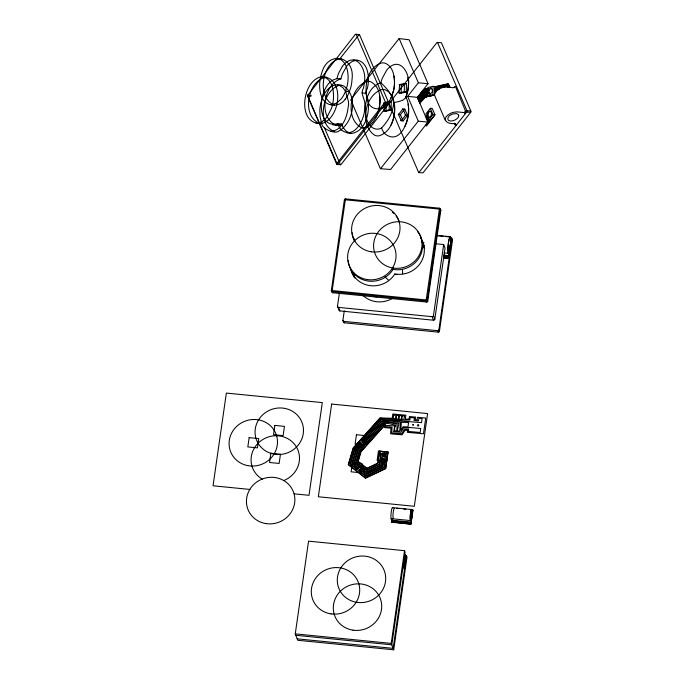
<?xml version="1.0" encoding="UTF-8"?>
<svg xmlns="http://www.w3.org/2000/svg" width="684" height="684" viewBox="0 0 684 684"><rect width="100%" height="100%" fill="white"/><g stroke="black" fill="none" stroke-linecap="round" stroke-linejoin="round"><path stroke-width="1.03" d="M404.15 565.429L404.492 568.224M386.015 111.33L386.092 103.053L391.231 101.711L391.154 109.987L386.015 111.33L383.878 110.782A34.987 33.2 -21.2 0 0 384.057 106.165C382.031 101.557 388.221 101.762 391.231 101.711M419.831 103.181L425.414 97.137L434.588 95.042M405.373 560.948L405.073 563.018M405.45 556.391L405.475 555.1L406.134 556.802M411.828 515.403L411.537 517.472M411.913 510.845L411.939 509.554L392.744 507.648M450.346 245.667L449.91 248.711M450.465 238.964L450.499 237.057L445.318 236.544M419.685 102.839L425.405 96.786L429.142 95.931M401.14 93.152L401.328 84.859L406.467 83.679L406.279 91.981L401.14 93.152L399.046 92.947L399.55 84.594M427.987 96.453L434.579 94.931L429.723 95.991L427.765 95.794L427.953 87.501L433.092 86.321L435.05 86.517L434.596 95.136A2.898 2.753 -21.2 0 0 434.785 95.837L445.361 120.504M427.765 95.794L432.904 94.623L433.092 86.321M419.044 101.343L425.192 95.281L427.226 94.811L427.688 93.631M427.654 94.572L427.825 93.323L425.226 93.665M456.527 124.95C454.467 125.377 455.057 124.334 455.553 123.428C446.78 124.813 440.701 118.982 449.841 113.775A14.621 13.868 -21.2 0 1 453.047 112.407L456.852 111.86L463.752 112.527A1.043 0.992 -21.2 0 0 464.675 112.116L470.763 112.219A1.548 1.471 -21.2 0 0 470.925 111.253L441.402 42.682L437.025 42.485L389.341 103.002A1.548 1.471 -21.2 0 0 389.145 104.036L418.719 172.625L423.045 172.804L470.686 112.347M383.835 111.107L389.213 109.799L389.179 101.506M411.016 522.26L410.357 520.558L391.162 518.652L391.787 522.251L410.981 524.158L412.982 510.255L410.836 509.742M412.82 509.948L410.862 523.841M344.274 310.835L342.906 320.351L343.462 321.779A0.975 0.923 -21.2 0 0 344.291 322.805L438.333 332.142A0.975 0.923 -21.2 0 0 439.419 331.304L452.466 240.452L451.645 238.357L449.106 258.552L443.916 258.039M379.475 452.56L378.021 463.299L366.855 468.574L357.869 461.486L360.742 451.585L383.262 426.414L392.043 427.218L391.744 432.921L401.542 433.75L404.492 429.159L408.63 429.509L408.374 431.416L420.173 432.493L420.711 428.5L408.878 427.414L408.784 428.081L403.705 427.68L400.756 432.271L393.334 431.664L393.89 431.322L394.617 425.935L382.809 425.174L365.53 444.455L365.299 443.984L367.06 441.992L366.111 441.206L363.785 443.839L364.623 445.498L359.673 451.098L356.484 462.033L360.904 465.496L360.391 465.727L358.322 464.103L357.501 465.043L360.203 467.155L361.93 466.257L366.769 470.045L379.295 464.154L380.073 458.383L380.552 458.639L380.201 461.204L381.458 461.324L381.911 457.955L380.253 457.057L380.834 452.714L379.466 452.594M344.394 199.702L331.355 290.555L331.8 291.7A0.975 0.923 -21.2 0 0 332.621 292.726L426.662 302.063A0.975 0.923 -21.2 0 0 427.757 301.234L440.795 210.373L440.325 209.184L344.394 199.702A0.975 0.923 -21.2 0 1 345.48 198.873L439.521 208.201A0.975 0.923 -21.2 0 1 440.351 209.227L427.312 300.079L427.757 301.234M331.8 291.7L332.099 289.589M339.375 238.878L339.683 236.767M435.366 243.726L443.668 244.547L445.045 248.087L434.836 319.171A1.223 1.154 -21.2 0 1 433.476 320.215L339.914 310.921A1.223 1.154 -21.2 0 1 338.879 309.647L337.511 306.107L339.315 293.496M406.399 555.494L407.014 557.092L393.71 649.8L297.754 640.275L295.266 633.863L308.569 541.155L404.535 550.688L405.09 552.116L391.787 644.824L295.821 635.299M391.787 522.251L392.214 519.276M434.836 319.171L433.468 315.632L443.668 244.547M393.71 649.8L391.231 643.396L404.535 550.688M406.458 555.647L393.155 648.364L297.198 638.839M439.419 331.304L438.863 329.876L451.902 239.015A0.975 0.923 -21.2 0 0 451.081 237.998M443.754 258.227L447.994 258.578L448.789 251.994M447.994 258.578L448.447 255.431M449.055 251.233L449.354 249.138M449.662 247.044L449.961 244.94M399.046 92.947L404.184 91.776L404.304 90.955L404.372 83.474L400.123 84.491M451.577 238.887L451.457 239.357M406.356 555.494L404.398 569.387M341.205 129.798C354.594 140.545 365.829 117.742 364.649 106.319C366.282 99.898 359.579 94.221 363.375 88.296A42.015 39.869 -21.2 0 0 364.427 81.49C366.462 71.777 358.903 54.318 346.993 61.799M340.94 78.848C318.547 74.838 312.494 130.464 337.699 123.659L341.615 124.043L342.188 125.531A20.426 19.383 -21.2 0 0 343.453 127.976L346.309 131.294L349.892 133.098A8.165 7.746 -21.2 0 0 352.414 133.312C365.487 130.473 369.343 113.715 368.368 102.164C368.402 97.342 363.871 93.28 367.291 88.681A42.015 39.869 -21.2 0 0 368.343 81.875C368.77 74.146 367.205 63.595 358.878 60.577A8.165 7.746 -21.2 0 0 356.364 60.286L352.371 61.346L348.66 64.005A20.426 19.383 -21.2 0 0 346.737 66.143L342.573 73.564A39.304 37.295 -21.2 0 0 340.94 78.848C323.429 84.141 318.077 117.845 336.041 125.129M391.864 95.897L388.666 91.733L385.024 89.749A8.174 7.755 -21.2 0 0 382.322 89.484C364.769 94.247 359.143 125.403 374.935 135.372A8.225 7.806 -21.2 0 0 378.996 135.834C392.864 131.576 396.421 113.279 393.668 100.685C392.009 97.35 391.342 94.426 393.386 91.006A42.023 39.877 -21.2 0 0 394.403 84.038C394.728 76.48 393.189 66.707 385.434 63.313A8.225 7.806 -21.2 0 0 381.356 62.971C367.034 67.648 363.768 87.022 367.445 99.873C369.394 111.013 383.835 111.817 388.503 102.301A31.182 29.583 -21.2 0 0 391.838 95.888M393.993 102.617L398.481 101.6A30.643 29.079 -21.2 0 0 401.474 100.659A14.621 13.877 -21.2 0 0 403.56 99.693L405.655 97.735A2.223 2.103 -21.2 0 0 405.8 97.282L407.262 92.639A42.015 39.869 -21.2 0 0 408.314 85.842C410.656 75.71 401.876 57.824 390.06 66.733A18.87 17.904 -21.2 0 0 386.725 70.11L382.219 78.378A39.74 37.706 -21.2 0 0 380.911 82.807C386.64 88.133 392.283 94.512 393.574 102.497M449.149 255.756L448.182 253.251L448.559 252.259M410.357 520.558L410.614 519.883M434.879 93.34L436.666 90.861L439.222 88.997A14.621 13.868 -21.2 0 1 442.428 87.629L446.233 87.082L453.133 87.749A1.043 0.992 -21.2 0 0 454.056 87.338M376.149 117.007C381.133 106.268 383.074 87.757 370.412 81.661A8.182 7.763 -21.2 0 0 367.419 81.379C349.84 86.449 344.522 118.486 361.135 127.532A8.182 7.763 -21.2 0 0 364.068 127.728C369.796 126.942 373.721 121.846 376.149 117.007A38.03 36.081 -21.2 0 0 379.449 94.503M380.911 82.807C365.966 87.381 362.657 108.388 367.436 121.359C369.283 126.993 375.978 131.354 381.587 128.002C381.757 128.507 381.946 129.002 382.159 129.49A18.87 17.904 -21.2 0 0 384.442 133.423C403.141 148.83 413.914 109.44 405.8 97.282M390.709 98.53L391.889 95.948A37.141 35.243 -21.2 0 0 394.232 87.466A38.09 36.141 -21.2 0 0 393.924 76.035M465.462 110.945L455.399 86.441A1.043 0.992 -21.2 0 0 454.484 86.842L454.065 87.347M465.522 110.842L465.231 111.312A4.531 4.301 -21.2 0 0 465.077 111.586M342.342 66.374L338.657 73.179A39.304 37.295 -21.2 0 0 337.024 78.463M355.193 34.585L307.441 95.717L336.622 163.998L337.742 164.305M311.186 95.179L311.1 95.307A1.548 1.471 -21.2 0 0 310.938 96.273L307.475 95.991M337.443 164.545L385.554 103.686A1.548 1.471 -21.2 0 0 385.665 102.711L356.125 34.209L359.562 34.799L388.811 103.096A1.548 1.471 -21.2 0 1 388.64 104.071L340.931 164.647L337.383 164.545A0.975 0.923 -21.2 0 1 336.964 164.399M428.953 111.937L428.218 113.458A5.669 5.378 -21.2 0 0 428.039 114.75L428.321 116.374A1.932 1.83 -21.2 0 0 429.244 117.417M425.474 116.34L426.004 116.596L426.713 115.69M426.799 115.895L425.61 116.665M426.243 118.144L427.226 116.887M426.388 118.486L427.372 117.22M426.782 119.392L427.757 118.135M426.901 119.674L427.885 118.418M427.295 120.589L428.269 119.332M427.414 120.871L428.398 119.615M427.808 121.786L429.039 120.196M429.415 120.23L426.269 124.24M430.441 120.333L426.491 125.694L425.465 125.266M340.016 58.585L359.228 34.516M336.733 163.544L384.348 103.113M407.664 96.376L418.394 82.764L428.047 83.722L409.194 39.783L399.105 38.578L351.114 99.24A1.992 1.89 -21.2 0 0 350.952 100.368L380.424 168.717L390.607 169.495L427.945 122.111L417.326 97.333L407.664 96.376L418.292 121.153L427.945 122.111M398.327 114.467L400.422 114.681L404.808 109.115L407.493 115.382L403.107 120.948L401.012 120.735A28.129 26.685 -21.2 0 0 398.31 114.484A28.129 26.685 -21.2 0 0 402.739 108.918L404.808 109.115M417.326 97.333L428.047 83.722M418.292 121.153L380.501 168.726M430.322 108.32L425.935 113.886L428.629 120.153L430.587 120.35L434.973 114.784L432.288 108.517L430.322 108.32L433.015 114.587L434.973 114.784L426.32 125.924L425.328 125.437M428.629 120.153L433.015 114.587M345.223 99.231C341.966 103.891 336.101 106.285 330.534 104.661M378.201 424.79L381.287 421.344L398.952 423.242L397.327 430.937L399.738 431.159L400.379 422.105L380.774 420.027L362.033 440.906L362.982 441.693L378.166 424.755M426.072 96.991L426.953 96.683M420.634 93.135L424.465 89.356L427.928 88.569M427.748 91.476L424.815 92.143L417.984 98.872M425.328 92.485L427.859 91.69M419.198 101.702L425.251 95.734M417.591 97.949L424.67 91.032L427.774 90.305M418.514 100.103L424.995 93.725L425.585 93.99M418.651 100.42L425.046 94.101L427.261 93.597M425.704 95.623L427.782 94.939L427.226 94.811M421.703 91.776L424.422 89.125L427.936 88.322M427.902 89.672L424.653 90.408L417.411 97.53M424.926 90.981L427.893 89.937M418.121 99.197L424.841 92.588L427.851 91.861M334.613 131.661C316.119 124.71 322.078 90.733 339.23 85.346A8.225 7.806 -21.2 0 1 343.265 85.757C358.673 95.324 353.448 122.898 338.965 130.986C333.877 135.552 314.76 125.035 324.207 120.025A20.178 19.143 -21.2 0 0 327.174 116.742L331.466 108.38A40.048 37.996 -21.2 0 0 332.535 104.618A42.006 39.852 -21.2 0 0 333.501 97.624C333.783 90.066 332.082 79.951 323.994 77.044A8.165 7.746 -21.2 0 0 321.48 76.753C302.362 80.096 296.634 122.975 319.89 123.53A8.268 7.84 -21.2 0 0 321.865 123.496C340.35 118.674 345.369 77.831 322.626 76.788M389.213 109.799L391.154 109.987M430.988 87.997L429.236 90.074A5.489 5.215 -21.2 0 0 429.022 92.203L430.227 94.195M427.697 93.109L427.252 93.195M426.004 93.742L427.825 93.323M425.328 95.717L427.782 95.119M447.977 85.902L435.007 88.612M435.041 86.706L448.165 83.747L450.329 87.466M435.015 88.082L447.678 85.226L448.584 87.295M435.007 88.339L447.781 85.457M434.938 91.468L436.383 91.143M434.93 91.724L436.084 91.468M435.041 86.928L448.302 83.978L449.559 87.39M434.973 89.843L439.461 88.86M434.973 90.117L438.769 89.262M434.93 91.793L436.007 91.553M393.599 102.694L393.659 102.685A33.901 32.165 -21.2 0 1 392.992 107.696A37.269 35.363 -21.2 0 1 388.982 118.161A51.283 48.658 -21.2 0 1 381.552 127.976M399.234 84.645L401.328 84.859M418.779 172.625L466.847 111.834A1.548 1.471 -21.2 0 0 467.01 110.859L437.427 42.28M326.542 77.181C307.492 79.618 300.9 116.571 319.89 123.53M399.14 38.578L418.394 82.764M321.3 122.026L320.052 116.579L319.83 110.141A42.057 39.911 -21.2 0 1 320.796 103.387C322.694 95.786 326.901 86.782 335.314 84.961A8.225 7.806 -21.2 0 1 339.349 85.372L342.864 87.646L345.514 91.305L349.43 91.69L350.952 86.808A42.023 39.877 -21.2 0 0 351.969 79.831C355.603 55.601 327.798 49.992 321.702 73.068A40.048 37.996 -21.2 0 0 320.625 76.83A42.006 39.852 -21.2 0 0 319.659 83.824C319.377 91.382 321.078 101.506 329.175 104.404A8.165 7.746 -21.2 0 0 331.68 104.695L336.69 103.079L341.307 98.847A29.899 28.369 -21.2 0 0 345.463 91.288M341.111 58.696C321.754 60.449 316.059 98.701 334.459 105.045M330.688 131.268C342.333 130.943 347.207 116.767 348.139 107.072C350.55 99.77 343.086 93.144 347.036 86.415A42.023 39.877 -21.2 0 0 348.053 79.447C348.489 71.589 346.429 60.012 337.186 58.302M340.521 164.861L324.353 127.643M447.883 258.287L443.642 257.936M353.585 59.935L357.501 60.32M455.399 86.441L456.63 86.56M404.372 83.474L406.467 83.679M424.422 89.125L425.166 89.202M424.653 90.408L425.431 90.493M427.303 91.562L427.859 91.613M425.166 92.049L425.952 92.126M424.815 92.143L425.593 92.22M337.349 84.919L341.265 85.303M404.184 91.776L406.279 91.981M432.904 94.623L434.571 94.794M425.32 95.238L426.106 95.315M425.192 95.281L425.978 95.358M425.405 96.786L426.183 96.871M425.209 97L425.781 97.051M361.913 92.93L365.829 93.323M385.639 102.634L388.751 102.882M465.727 110.526L470.874 111.03M383.775 102.822L386.092 103.053M385.425 103.882L388.563 104.19M464.47 113.501L465.248 113.578M400.995 120.726A28.129 26.685 -21.2 0 0 405.424 115.186L407.493 115.382M337.699 123.659L338.272 125.138L342.188 125.531M332.629 124.796L336.289 125.163M347.087 132.901L351.003 133.286M436.7 235.347L450.192 236.681A8.516 1.265 -84.3 0 1 450.004 249.549A8.516 1.265 -84.3 0 1 447.832 249.232A8.516 1.265 -84.3 0 1 450.192 236.681M437.016 235.723L443.241 236.339M421.883 242.384L423.96 242.589M444.027 252.841L448.182 253.251M443.882 255.029L449.097 255.961L443.865 255.927M443.754 256.697L448.943 257.21M443.736 257.586L448.926 258.107M337.511 306.107A1.223 1.154 -21.2 0 0 338.537 307.39L432.1 316.675A1.223 1.154 -21.2 0 0 433.468 315.632M342.906 320.351A0.975 0.923 -21.2 0 0 343.736 321.369L437.777 330.705A0.975 0.923 -21.2 0 0 438.863 329.876M249.951 489.445L213.049 485.785L226.353 393.078L322.309 402.602L309.006 495.31L294.24 493.839M396.694 508.34L398.721 508.545M403.765 509.041L405.792 509.247M410.956 510.05L412.982 510.255M391.77 520.208L410.964 522.114L410.956 522.679L391.761 520.815L391.778 520.242M391.684 521.336L410.879 523.243M391.675 521.943L410.981 524.158M295.266 633.863L391.231 643.396M420.857 238.288A24.376 23.136 -21.2 0 1 420.361 263.16A24.376 23.136 -21.2 0 1 396.805 274.224L394.839 273.951A24.376 23.136 -21.2 0 1 369.659 285.579A24.376 23.136 -21.2 0 1 350.293 267.384M337.332 164.536L307.561 95.486M439.521 208.201L426.243 299.703L426.662 302.063M345.48 198.873L332.202 290.367L332.621 292.726M447.473 85.851L448.08 87.244M454.373 123.205L454.98 124.616M400.422 114.681L403.107 120.948M450.901 237.545L451.637 239.434A0.975 0.923 -21.2 0 1 452.466 240.452M450.499 237.057L451.474 239.562M437.777 330.705L438.333 332.142M432.1 316.675L433.476 320.215M396.805 274.224L396.976 274.669M394.839 273.951L395.121 274.66M338.537 307.39L339.914 310.921M343.736 321.369L344.291 322.805M411.939 509.554L412.597 511.256M403.09 566.027L404.518 569.704M393.454 268.726A24.376 23.136 -21.2 0 1 367.12 280.885A24.376 23.136 -21.2 0 1 348.233 260.595M417.676 231.765A24.376 23.136 -21.2 0 1 418.676 258.458A24.376 23.136 -21.2 0 1 392.89 269.342M354.466 240.879A24.376 23.136 -21.2 0 1 352.217 232.799M392.274 212.091A24.376 23.136 -21.2 0 1 394.069 213.69M396.173 216.11A24.376 23.136 -21.2 0 1 399.2 221.659M440.137 209.389A0.975 0.923 -21.2 0 1 440.795 210.373M354.688 241.384A24.376 23.136 -21.2 0 1 354.124 238.613M422.584 241.794A24.376 23.136 -21.2 0 1 424.217 246.163M354.902 278.055A24.376 23.136 -21.2 0 1 351.174 270.3M262.288 479.133A24.376 23.136 -21.2 0 1 258.065 443.241A24.376 23.136 -21.2 0 1 295.591 445.66A24.376 23.136 -21.2 0 1 283.86 480.519M391.761 518.489A5.788 0.864 -84.3 0 1 391.094 513.12A5.788 0.864 -84.3 0 1 392.796 507.819M393.428 518.164A4.873 0.727 -84.3 0 1 393.078 513.701A4.873 0.727 -84.3 0 1 394.258 508.486M450.91 237.673A1.214 0.761 -68.6 0 1 451.731 238.032M391.992 298.651A24.376 23.136 -21.2 0 1 362.682 295.103M402.696 108.918A28.129 26.685 -21.2 0 1 405.424 115.168M428.996 111.954A1.932 1.83 -21.2 0 1 430.151 111.099M307.851 96.111A1.471 1.394 -21.2 0 1 308.014 94.931L307.62 94.973A0.975 0.923 -21.2 0 0 307.398 95.427M341.598 124.009A9.277 8.806 -21.2 0 1 336.28 125.215M341.171 129.823A18.032 17.109 -21.2 0 1 338.306 125.121M342.393 66.399A18.357 17.416 -21.2 0 1 346.968 61.765M349.379 91.682A29.899 28.369 -21.2 0 1 345.258 99.257M394.164 102.626A38.03 36.081 -21.2 0 1 390.932 125.163M408.1 104.011A38.03 36.081 -21.2 0 1 404.868 126.549M407.878 77.54A38.047 36.107 -21.2 0 1 408.194 88.852A37.201 35.303 -21.2 0 1 405.715 97.581M355.27 34.499A0.975 0.923 -21.2 0 1 355.979 34.2M321.283 121.991A9.268 8.789 -21.2 0 1 315.965 123.197M402.389 269.419A24.376 23.136 -21.2 0 1 402.594 273.797M377.252 296.805A24.376 23.136 -21.2 0 1 373.644 296.497M354.423 277.593A24.376 23.136 -21.2 0 1 354.218 273.215M388.478 280.098A24.376 23.136 -21.2 0 1 385.075 276.704M422.652 246.086A24.376 23.136 -21.2 0 1 424.661 248.583M458.69 115.682L458.391 116.913A5.54 5.258 -21.2 0 1 457.092 118.546L455.903 119.452A9.884 9.379 -21.2 0 1 452.868 120.743L451.38 120.983A6.421 6.096 -21.2 0 1 450.269 120.974C446.045 120.82 447.969 115.682 450.85 114.878A10.012 9.499 -21.2 0 1 453.047 113.946L456.083 113.595A4.591 4.361 -21.2 0 1 457.057 113.8L458.306 114.613A1.966 1.864 -21.2 0 1 458.665 115.451L458.69 115.682M331.347 290.503L331.355 290.555A0.975 0.923 -21.2 0 0 332.176 291.581L426.217 300.917A0.975 0.923 -21.2 0 0 427.312 300.079L331.355 290.478M413.487 424.841C412.426 426.508 412.366 423.208 413.487 424.841M417.437 425.277C418.617 427.996 419.762 422.986 417.445 425.2M402.423 419.369L402.363 420.104L380.073 418.206L353.423 448.029L348.566 464.581L365.564 477.919L385.562 468.454L387.597 453.372L386.34 453.253L385.75 457.596L382.065 456.279L382.399 453.808L381.142 453.697L380.706 456.929L383.681 458.639L385.588 458.819L384.408 467.574L365.769 476.389L358.083 470.447L361.383 468.147L363.358 469.694L364.179 468.754L361.571 466.719L358.382 468.224L357.133 469.651L349.96 464L354.526 448.482L360.442 441.881L362.648 444.968L360.938 446.891L361.887 447.678L364.119 445.173C362.862 442.112 359.519 440.684 363.666 438.273L380.526 419.412L421.541 422.627L422.054 418.557L418.856 418.266L418.497 420.908L414.042 420.463L414.384 417.898L410.212 417.514L409.87 420.053L403.646 420.01L404.629 415.983L402.218 415.761L401.739 419.309L402.423 419.369M379.372 451.175L377.748 463.162L366.932 468.301L358.177 461.409L361.041 451.791L383.51 426.756L384.912 427.654L390.932 428.133L390.632 433.844L402.124 434.819L405.073 430.236L407.561 430.424L407.305 432.339L423.464 433.784L425.73 418.052L417.488 417.3L417.137 419.908L415.273 419.702L415.624 417.095L409.434 416.53L409.092 419.061L405.321 419.249L405.86 415.214L392.804 413.991L392.231 418.266L379.962 417.95L353.183 447.943L348.19 464.65L365.521 478.227L385.802 468.583L388.042 451.97L378.449 451.012L377.115 460.289L386.708 461.238L388.042 451.97L379.372 451.175M380.082 461.794L379.731 464.436L366.624 470.592L364.649 469.036L363.82 470.053L366.419 472.088L380.885 465.282L381.347 461.914L380.082 461.794M385.383 423.618L385.22 424.832L382.595 424.593L367.539 441.445L366.59 440.65L382.108 423.319L385.383 423.618M382.125 459.101L381.262 465.488L366.359 472.541L361.383 468.634L360.571 469.583L366.128 473.995L382.424 466.3L383.382 459.212L382.125 459.101M382.895 452.868L382.459 456.066L383.724 456.185L384.151 452.988L382.895 452.868M384.545 453.022L384.117 456.219L385.374 456.331L385.81 453.133L384.545 453.022M383.784 459.246L382.801 466.514L366.068 474.414L360.271 469.874L359.451 470.814L365.872 475.867L379.098 469.651L383.963 467.317L385.041 459.366L383.784 459.246M393.685 415.051L393.206 418.599L395.617 418.822L396.096 415.273L393.685 415.051M395.044 425.978L394.42 430.638L396.831 430.852L397.156 424.097L389.136 422.31L381.356 421.669L363.213 441.89L364.162 442.685L381.937 422.986L388.888 423.584L395.737 425.2L395.626 426.029L395.044 425.978M396.481 415.342L396.002 418.89L398.413 419.112L398.892 415.564L396.481 415.342M399.405 415.573L398.926 419.121L401.337 419.343L401.816 415.795L399.405 415.573M401.371 422.336L400.833 430.339L403.184 426.688L407.946 427.047L408.57 422.43L401.371 422.336M249.147 437.649L247.822 446.917L257.415 447.875L258.749 438.606L249.147 437.649M270.864 453.218L269.539 462.495L279.132 463.444L280.466 454.176L270.864 453.218M274.857 425.405L273.523 434.682L283.125 435.631L284.45 426.363L274.857 425.405M331.654 404.056L318.351 496.764L414.307 506.288L427.611 413.581L331.654 404.056M352.457 462.538L351.131 471.815L360.724 472.764L362.058 463.495L352.457 462.538M356.45 434.725L355.124 444.001L364.717 444.951L366.051 435.682L356.45 434.725M355.064 448.849L350.593 463.889L357.082 468.985L357.894 468.036L352.038 463.419L356.159 449.371L360.955 444.044L360.006 443.249L355.064 448.849M358.065 450.32L354.466 462.692L357.074 464.727L357.894 463.778L355.911 462.222L359.228 450.884L361.511 448.311L360.562 447.524L358.065 450.32M356.167 450.918L352.525 463.324L358.185 467.779L359.006 466.839L353.97 462.854L357.689 450.149L362.204 445.07L361.255 444.284L356.561 449.619L356.167 450.918M427.825 113.108L427.731 113.416A5.669 5.378 -21.2 0 0 427.551 114.698C426.944 117.81 431.023 118.093 431.219 115.066A5.669 5.378 -21.2 0 0 431.399 113.775C432.014 110.945 428.235 110.21 427.825 113.108M428.851 89.724L428.748 90.023A5.609 5.318 -21.2 0 0 428.5 91.776L429.655 94.118A1.12 1.06 -21.2 0 0 430.185 94.204L432.108 92.101A5.609 5.318 -21.2 0 0 432.356 90.339L431.202 88.005A1.12 1.06 -21.2 0 0 430.672 87.92L428.851 89.724M367.385 279.585A24.376 23.136 -21.2 0 0 394.659 248.01A24.376 23.136 -21.2 0 0 353.414 242.033A24.376 23.136 -21.2 0 0 367.385 279.585M393.368 268.077A24.376 23.136 -21.2 0 0 420.643 236.51A24.376 23.136 -21.2 0 0 379.398 230.525A24.376 23.136 -21.2 0 0 393.368 268.077M371.369 251.789A24.376 23.136 -21.2 0 0 398.644 220.222A24.376 23.136 -21.2 0 0 357.407 214.237A24.376 23.136 -21.2 0 0 371.369 251.789M266.213 523.628A24.376 23.136 -21.2 0 0 293.487 492.053A24.376 23.136 -21.2 0 0 252.251 486.067A24.376 23.136 -21.2 0 0 266.213 523.628M273.677 454.091A24.376 23.136 -21.2 0 0 302.473 423.789A24.376 23.136 -21.2 0 0 261.656 415.863A24.376 23.136 -21.2 0 0 273.677 454.091M247.693 465.616A24.376 23.136 -21.2 0 0 276.481 435.315A24.376 23.136 -21.2 0 0 235.672 427.389A24.376 23.136 -21.2 0 0 247.693 465.616M411.597 518.036A5.788 0.864 -84.3 0 0 411.725 509.298A5.788 0.864 -84.3 0 0 410.118 517.822A5.788 0.864 -84.3 0 0 411.597 518.036M411.52 517.557A4.873 0.727 -84.3 0 0 411.623 510.196A4.873 0.727 -84.3 0 0 410.272 517.378A4.873 0.727 -84.3 0 0 411.52 517.557M357.057 602.373A24.376 23.136 -21.2 0 0 384.331 570.807A24.376 23.136 -21.2 0 0 343.086 564.822A24.376 23.136 -21.2 0 0 357.057 602.373M353.064 630.169A24.376 23.136 -21.2 0 0 380.338 598.594A24.376 23.136 -21.2 0 0 339.102 592.609A24.376 23.136 -21.2 0 0 353.064 630.169M331.073 613.899A24.376 23.136 -21.2 0 0 358.339 582.332A24.376 23.136 -21.2 0 0 317.102 576.347A24.376 23.136 -21.2 0 0 331.073 613.899M405.133 563.59A5.788 0.864 -84.3 0 0 405.261 554.844A5.788 0.864 -84.3 0 0 403.654 563.377A5.788 0.864 -84.3 0 0 405.133 563.59M405.056 563.103A4.873 0.727 -84.3 0 0 405.167 555.741A4.873 0.727 -84.3 0 0 403.817 562.923A4.873 0.727 -84.3 0 0 405.056 563.103M449.892 248.839A7.173 1.069 -84.3 0 0 450.046 238.006A7.173 1.069 -84.3 0 0 448.063 248.574A7.173 1.069 -84.3 0 0 449.892 248.839"/></g></svg>
